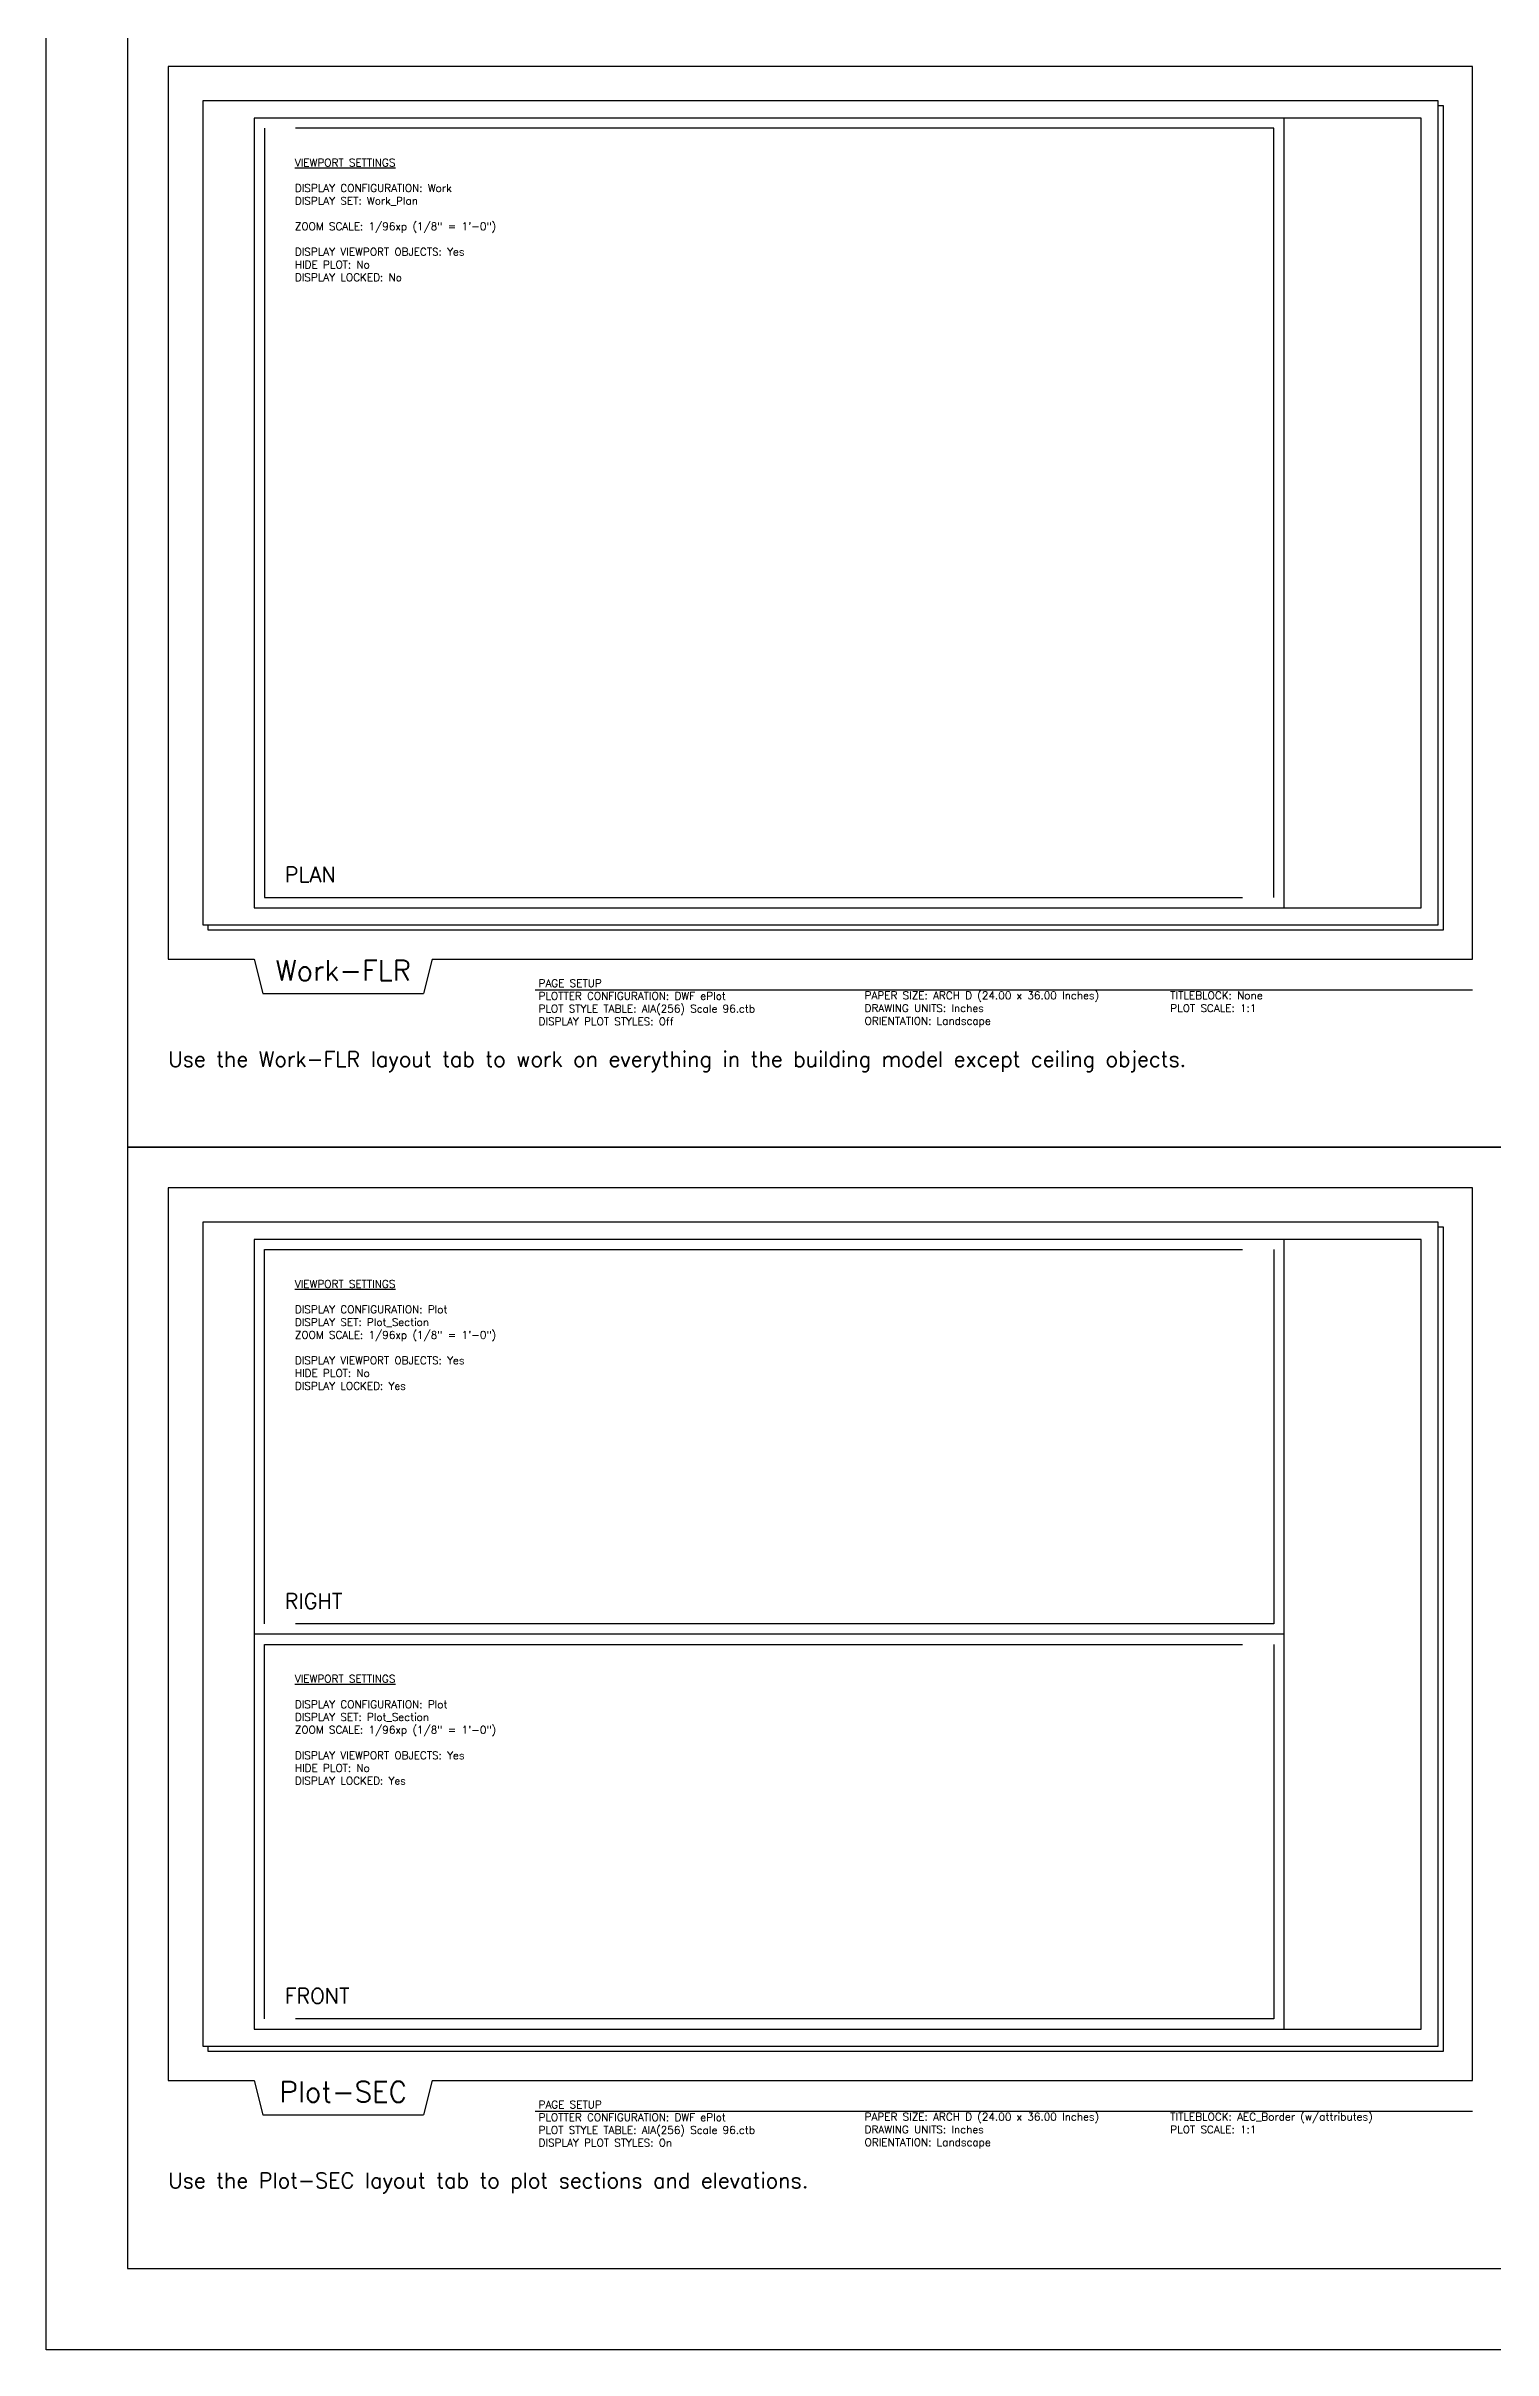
# Paper-space layout 'Template-Overview' of a CAD drawing. Header units: inches. Extents: x 0 to 35, y 0 to 23.
# Drawn here: x 0 to 8.87, y 0 to 14.12 of the extents above; entities that cross this region are included whole.
import ezdxf

# ---------------------------------------------------------------- set-up
doc = ezdxf.new("R2010")
doc.units = ezdxf.units.IN
doc.header["$LTSCALE"] = 48
doc.header["$MEASUREMENT"] = 0
doc.linetypes.add('HIDDEN2', pattern=[0.1875, 0.125, -0.0625])
doc.layers.add('DWGSHARE.com-A-Anno-Note-DWGSHARE.com', color=211, linetype='Continuous')
doc.styles.get("Standard").update_dxf_attribs({"font": ''})
doc.styles.get('Standard').set_extended_font_data('VNI-Avo')

psp = doc.layouts.new('Template-Overview')

# ---------------------------------------------------------------- linework, layer by layer
for p, q in [((7.592, 13.684), (7.592, 8.842)), ((1.276, 8.526), (1.329, 8.316)), ((2.368, 8.526), (2.316, 8.316)), ((3, 8.339), (8.75, 8.339)), ((7.592, 6.809), (7.592, 1.967)), ((7.592, 4.388), (1.276, 4.388)), ((1.276, 1.651), (1.329, 1.441)), ((2.368, 1.651), (2.316, 1.441)), ((3, 1.464), (8.75, 1.464))]:
    psp.add_line(p, q)
for points in [[(0, 23), (35, 23), (35, 0), (0, 0)], [(0.961, 8.737), (8.539, 8.737), (8.539, 13.789), (0.961, 13.789)], [(1.276, 8.842), (8.434, 8.842), (8.434, 13.684), (1.276, 13.684)], [(0.961, 1.862), (8.539, 1.862), (8.539, 6.914), (0.961, 6.914)], [(1.276, 1.967), (8.434, 1.967), (8.434, 6.809), (1.276, 6.809)]]:
    psp.add_lwpolyline(points, close=True)
for points in [[(2.368, 8.526), (8.75, 8.526), (8.75, 14), (0.75, 14), (0.75, 8.526), (1.276, 8.526)], [(0.992, 8.737), (0.992, 8.706), (8.571, 8.706), (8.571, 13.758), (8.539, 13.758)], [(1.329, 8.316), (2.316, 8.316)], [(2.368, 1.651), (8.75, 1.651), (8.75, 7.125), (0.75, 7.125), (0.75, 1.651), (1.276, 1.651)], [(0.992, 1.862), (0.992, 1.831), (8.571, 1.831), (8.571, 6.883), (8.539, 6.883)], [(1.329, 1.441), (2.316, 1.441)]]:
    psp.add_lwpolyline(points)
at = {"linetype": 'HIDDEN2'}
for points in [[(1.339, 8.905), (7.53, 8.905), (7.53, 13.622), (1.339, 13.622)], [(7.53, 4.451), (1.339, 4.451), (1.339, 6.747), (7.53, 6.747)], [(7.53, 2.03), (1.339, 2.03), (1.339, 4.326), (7.53, 4.326)]]:
    psp.add_lwpolyline(points, close=True, dxfattribs=at)
at = {"layer": 'DWGSHARE.com-A-Anno-Note-DWGSHARE.com'}
for points in [[(9, 14.25), (0.5, 14.25), (0.5, 7.375), (9, 7.375)], [(9, 7.375), (0.5, 7.375), (0.5, 0.5), (9, 0.5)]]:
    psp.add_lwpolyline(points, close=True, dxfattribs=at)

# ---------------------------------------------------------------- texts
for s, insert, char_height, width, attachment_point in [('{\\Fromans.shx;\\LVIEWPORT SETTINGS\\P\\P\\lDISPLAY CONFIGURATION: Work \\PDISPLAY SET: Work_Plan\\P\\PZOOM SCALE: 1/96xp (1/8" = 1\'-0")\\P\\PDISPLAY VIEWPORT OBJECTS: Yes\\PHIDE PLOT: No\\PDISPLAY LOCKED: No}', (1.526, 13.434), 0.04687, 3.28125, 1), ('{\\Fromans.shx;PLAN}', (1.464, 9.092), 0.09375, 3.28125, 1), ('{\\Fromans.shx;Work-FLR}', (1.823, 8.52), 0.125, 0.84375, 2), ('{\\Fromans.shx;PAGE SETUP\\PPLOTTER CONFIGURATION: DWF ePlot\\PPLOT STYLE TABLE: AIA(256) Scale 96.ctb\\PDISPLAY PLOT STYLES: Off}', (3.021, 8.403), 0.04687, 2, 1), ('{\\Fromans.shx;PAPER SIZE: ARCH D (24.00 x 36.00 Inches)\\PDRAWING UNITS: Inches\\PORIENTATION: Landscape}', (5.021, 8.328), 0.04687, 1.875, 1), ('{\\Fromans.shx;TITLEBLOCK: None\\PPLOT SCALE: 1:1}', (6.896, 8.328), 0.04687, 1.875, 1), ('{\\Fromans.shx;Use the Work-FLR layout tab to work on everything in the building model except ceiling objects. }', (0.75, 7.961), 0.09375, 8, 1), ('{\\Fromans.shx;\\LVIEWPORT SETTINGS\\P\\P\\lDISPLAY CONFIGURATION: Plot \\PDISPLAY SET: Plot_Section\\PZOOM SCALE: 1/96xp (1/8" = 1\'-0")\\P\\PDISPLAY VIEWPORT OBJECTS: Yes\\PHIDE PLOT: No\\PDISPLAY LOCKED: Yes}', (1.526, 6.559), 0.04687, 3.28125, 1), ('{\\Fromans.shx;RIGHT}', (1.464, 4.638), 0.09375, 3.28125, 1), ('{\\Fromans.shx;\\LVIEWPORT SETTINGS\\P\\P\\lDISPLAY CONFIGURATION: Plot \\PDISPLAY SET: Plot_Section\\PZOOM SCALE: 1/96xp (1/8" = 1\'-0")\\P\\PDISPLAY VIEWPORT OBJECTS: Yes\\PHIDE PLOT: No\\PDISPLAY LOCKED: Yes}', (1.526, 4.138), 0.04687, 3.28125, 1), ('{\\Fromans.shx;FRONT}', (1.464, 2.217), 0.09375, 3.28125, 1), ('{\\Fromans.shx;Plot-SEC}', (1.823, 1.645), 0.125, 0.84375, 2), ('{\\Fromans.shx;PAGE SETUP\\PPLOTTER CONFIGURATION: DWF ePlot\\PPLOT STYLE TABLE: AIA(256) Scale 96.ctb\\PDISPLAY PLOT STYLES: On}', (3.021, 1.528), 0.04687, 2, 1), ('{\\Fromans.shx;PAPER SIZE: ARCH D (24.00 x 36.00 Inches)\\PDRAWING UNITS: Inches\\PORIENTATION: Landscape}', (5.021, 1.453), 0.04687, 1.875, 1), ('{\\Fromans.shx;TITLEBLOCK: AEC_Border (w/attributes)\\PPLOT SCALE: 1:1}', (6.896, 1.453), 0.04687, 1.875, 1), ('{\\Fromans.shx;Use the Plot-SEC layout tab to plot sections and elevations. }', (0.75, 1.086), 0.09375, 8, 1)]:
    psp.add_mtext(s, dxfattribs=dict(insert=insert, char_height=char_height, width=width, attachment_point=attachment_point))

doc.saveas('drawing.dxf')
